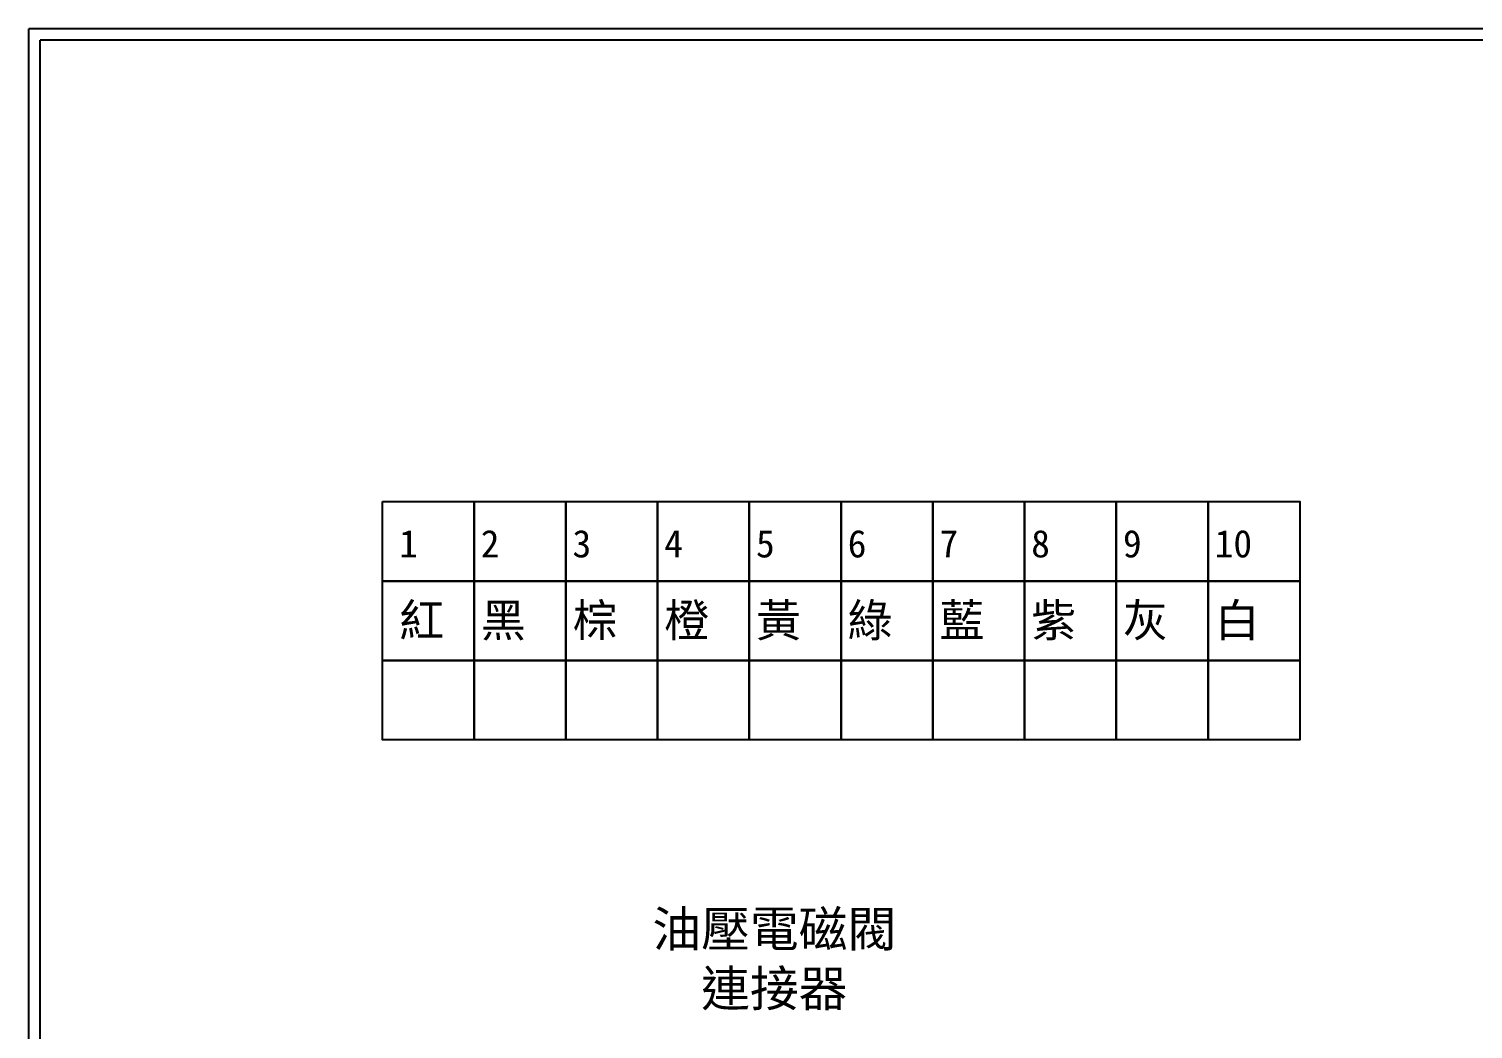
# Model space of a CAD drawing. Extents: x 134 to 2648, y -627 to 3.
# Drawn here: x 1601.3 to 1758.9, y -532.4 to -423.3 of the extents above; entities that cross this region are included whole.
import ezdxf

# ---------------------------------------------------------------- set-up
doc = ezdxf.new("R2010")
doc.units = 0
doc.layers.get('0').update_dxf_attribs({"linetype": 'CONTINUOUS'})
doc.layers.add('圖框層', color=7, linetype='CONTINUOUS')
doc.layers.add('標尺寸層', color=3, linetype='CONTINUOUS')
doc.styles.add('CNS', font='romanc.shx', dxfattribs={"bigfont": 'chineset.shx'})
doc.styles.add('STSL', font='kaiu.ttf')

msp = doc.modelspace()

# ---------------------------------------------------------------- linework, layer by layer
for points in [[(1639.89, -474.89), (1649.9, -474.89), (1649.9, -483.56), (1639.89, -483.56)], [(1649.9, -474.89), (1659.91, -474.89), (1659.91, -483.56), (1649.9, -483.56)], [(1659.91, -474.89), (1669.92, -474.89), (1669.92, -483.56), (1659.91, -483.56)], [(1669.92, -474.89), (1679.93, -474.89), (1679.93, -483.56), (1669.92, -483.56)], [(1679.93, -474.89), (1689.94, -474.89), (1689.94, -483.56), (1679.93, -483.56)], [(1689.94, -474.89), (1699.95, -474.89), (1699.95, -483.56), (1689.94, -483.56)], [(1699.95, -474.89), (1709.96, -474.89), (1709.96, -483.56), (1699.95, -483.56)], [(1709.96, -474.89), (1719.97, -474.89), (1719.97, -483.56), (1709.96, -483.56)], [(1719.97, -474.89), (1729.98, -474.89), (1729.98, -483.56), (1719.97, -483.56)], [(1729.98, -474.89), (1739.99, -474.89), (1739.99, -483.56), (1729.98, -483.56)], [(1639.89, -483.56), (1649.9, -483.56), (1649.9, -492.22), (1639.89, -492.22)], [(1649.9, -483.56), (1659.91, -483.56), (1659.91, -492.22), (1649.9, -492.22)], [(1659.91, -483.56), (1669.92, -483.56), (1669.92, -492.22), (1659.91, -492.22)], [(1669.92, -483.56), (1679.93, -483.56), (1679.93, -492.22), (1669.92, -492.22)], [(1679.93, -483.56), (1689.94, -483.56), (1689.94, -492.22), (1679.93, -492.22)], [(1689.94, -483.56), (1699.95, -483.56), (1699.95, -492.22), (1689.94, -492.22)], [(1699.95, -483.56), (1709.96, -483.56), (1709.96, -492.22), (1699.95, -492.22)], [(1709.96, -483.56), (1719.97, -483.56), (1719.97, -492.22), (1709.96, -492.22)], [(1719.97, -483.56), (1729.98, -483.56), (1729.98, -492.22), (1719.97, -492.22)], [(1729.98, -483.56), (1739.99, -483.56), (1739.99, -492.22), (1729.98, -492.22)], [(1639.89, -492.22), (1649.9, -492.22), (1649.9, -500.89), (1639.89, -500.89)], [(1649.9, -492.22), (1659.91, -492.22), (1659.91, -500.89), (1649.9, -500.89)], [(1659.91, -492.22), (1669.92, -492.22), (1669.92, -500.89), (1659.91, -500.89)], [(1669.92, -492.22), (1679.93, -492.22), (1679.93, -500.89), (1669.92, -500.89)], [(1679.93, -492.22), (1689.94, -492.22), (1689.94, -500.89), (1679.93, -500.89)], [(1689.94, -492.22), (1699.95, -492.22), (1699.95, -500.89), (1689.94, -500.89)], [(1699.95, -492.22), (1709.96, -492.22), (1709.96, -500.89), (1699.95, -500.89)], [(1709.96, -492.22), (1719.97, -492.22), (1719.97, -500.89), (1709.96, -500.89)], [(1719.97, -492.22), (1729.98, -492.22), (1729.98, -500.89), (1719.97, -500.89)], [(1729.98, -492.22), (1739.99, -492.22), (1739.99, -500.89), (1729.98, -500.89)]]:
    msp.add_lwpolyline(points, close=True)
at = {"layer": '圖框層', "color": 7}
for p, q in [((1888.32, -423.32), (1601.32, -423.32)), ((1601.32, -627.29), (1601.32, -423.32)), ((1887.07, -424.57), (1602.57, -424.57)), ((1602.57, -626.04), (1602.57, -424.57))]:
    msp.add_line(p, q, dxfattribs=at)

# ---------------------------------------------------------------- texts
at = {"layer": '圖框層', "color": 4, "style": 'STSL'}
for s, height, p in [('1', 3, (1641.73, -480.98)), ('2', 3, (1650.63, -480.98)), ('3', 3, (1660.64, -480.98)), ('4', 3, (1670.65, -480.98)), ('5', 3, (1680.66, -480.98)), ('6', 3, (1690.67, -480.98)), ('7', 3, (1700.68, -480.98)), ('8', 3, (1710.69, -480.98)), ('9', 3, (1720.7, -480.98)), ('10', 3, (1730.71, -480.98)), ('紅', 3.6, (1641.73, -489.64)), ('黑', 3.6, (1650.63, -489.64)), ('棕', 3.6, (1660.64, -489.64)), ('橙', 3.6, (1670.65, -489.64)), ('黃', 3.6, (1680.66, -489.64)), ('綠', 3.6, (1690.67, -489.64)), ('藍', 3.6, (1700.68, -489.64)), ('紫', 3.6, (1710.69, -489.64)), ('灰', 3.6, (1720.7, -489.64)), ('白', 3.6, (1730.71, -489.64))]:
    msp.add_text(s, height=height, dxfattribs=at).set_placement(p)
at = {"layer": '標尺寸層', "color": 7, "insert": (1682.66, -524.98), "char_height": 3.9, "width": 27.7582, "attachment_point": 5, "style": 'CNS'}
msp.add_mtext('{\\fDFKai-SB|b0|i0|c136|p65;油壓電磁閥連接器}', dxfattribs=at)

doc.saveas('drawing.dxf')
